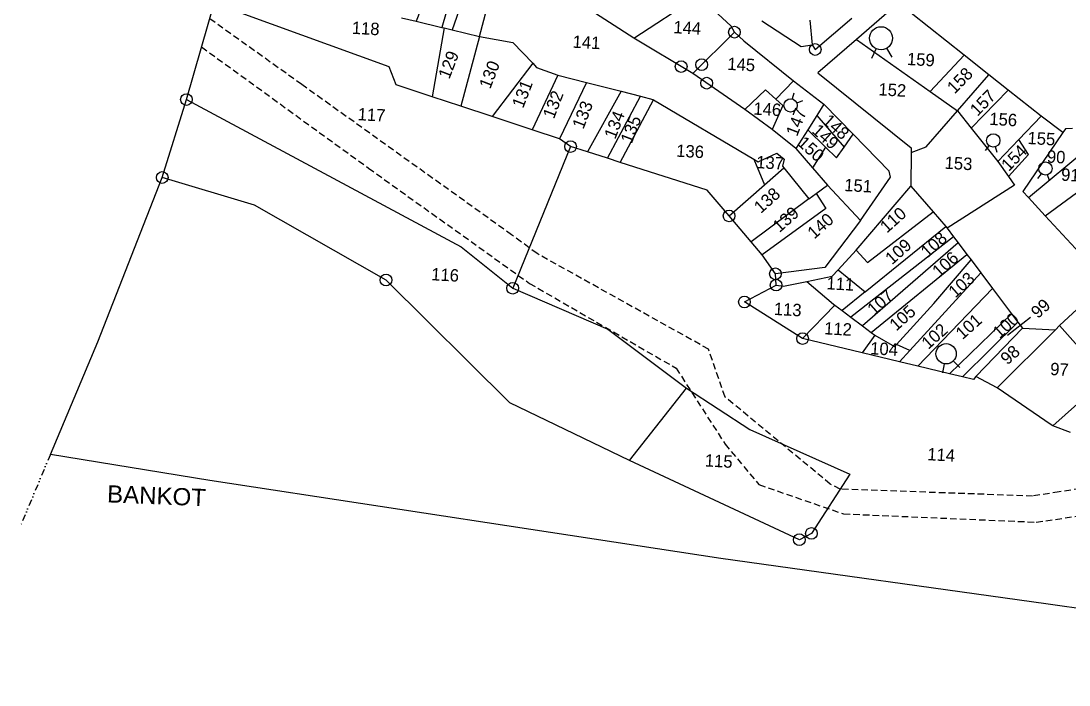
# Model space of a CAD drawing. Header units: metres. Extents: x 291643 to 293224, y 1990052 to 1993088.
# Drawn here: x 291643 to 292454, y 1990065 to 1990580 of the extents above; entities that cross this region are included whole.
import ezdxf
from ezdxf.enums import TextEntityAlignment as Align

# ---------------------------------------------------------------- set-up
doc = ezdxf.new("R2010")
doc.units = ezdxf.units.M
doc.header["$MEASUREMENT"] = 0
doc.linetypes.add('DASHED', pattern=[0.75, 0.5, -0.25])
doc.linetypes.add('DIVIDE', pattern=[1.25, 0.5, -0.25, 0, -0.25, 0, -0.25])
for name, color, linetype in [('LINE_CARTTRACK', 2, 'DASHED'), ('POLY_PARCEL', 6, 'Continuous'), ('POLY_ROAD', 30, 'Continuous'), ('TEXT_MAPOUT', 7, 'Continuous'), ('TEXT_PARCEL', 7, 'Continuous'), ('V_BOUND_LINE', 7, 'Continuous'), ('V_DIVIDE_LINE', 7, 'DIVIDE')]:
    doc.layers.add(name, color=color, linetype=linetype)
doc.styles.get("Standard").update_dxf_attribs({"font": 'arial.ttf'})
doc.styles.add('TEXT_MAP', font='')
doc.styles.get('TEXT_MAP').set_extended_font_data('Kruti Dev 050')
doc.dimstyles.get("Standard").update_dxf_attribs({"dimtxt": 0.18, "dimasz": 0.18, "dimexe": 0.18, "dimexo": 0.0625, "dimgap": 0.09, "dimtad": 0, "dimtih": 1, "dimtoh": 1, "dimdec": 4, "dimzin": 0, "dimdsep": 46, "dimtxsty": 'Standard', "dimcen": 0.09, "dimadec": 0, "dimazin": 0, "dimtfac": 1, "dimtdec": 4, "dimtofl": 0, "dimtmove": 0, "dimatfit": 3, "dimfxl": 1, "dimtolj": 1, "dimtzin": 0, "dimarcsym": 0})

msp = doc.modelspace()

# ---------------------------------------------------------------- linework, layer by layer
for points in [[(292301.3, 1990550.75), (292304.68, 1990558.15)], [(292316.95, 1990551.52), (292312.86, 1990558.55)], [(292240.92, 1990523.76), (292239.72, 1990519.22)], [(292247.64, 1990517.67), (292243.22, 1990516.03)], [(292389.28, 1990479.23), (292392.12, 1990482.99)], [(292398.22, 1990477.72), (292396.79, 1990482.2)], [(292429.63, 1990457.52), (292432.46, 1990461.28)], [(292438.57, 1990456.01), (292437.13, 1990460.49)], [(292356.09, 1990307.13), (292357.35, 1990314.19)], [(292369.29, 1990311.24), (292364.24, 1990316.34)]]:
    msp.add_lwpolyline(points)
for centre, radius in [((292194.96, 1990570.92), 4.53), ((292308.38, 1990566.24), 8.89), ((292257.48, 1990557.5), 4.53), ((292153.75, 1990544.27), 4.53), ((292169.57, 1990545.77), 4.53), ((292173.49, 1990531.45), 4.53), ((291771.01, 1990518.78), 4.53), ((292238.4, 1990514.24), 5.15), ((292068.16, 1990482.38), 4.53), ((292395.21, 1990487.1), 5.15), ((292435.56, 1990465.39), 5.15), ((291752.26, 1990458.41), 4.53), ((292190.8, 1990428.67), 4.53), ((291925.43, 1990379.03), 4.53), ((292226.69, 1990383.81), 4.53), ((292023.42, 1990372.67), 4.53), ((292227.2, 1990375.07), 4.53), ((292202.67, 1990362.05), 4.53), ((292247.66, 1990333.71), 4.53), ((292358.72, 1990321.92), 7.84), ((292254.5, 1990182.83), 4.53), ((292245.17, 1990177.99), 4.53)]:
    msp.add_circle(centre, radius)
at = {"layer": 'LINE_CARTTRACK', "ltscale": 10}
for p, q in [((291860.24, 1990530.32), (291789.08, 1990581.33)), ((291782.76, 1990559.45), (291911.9, 1990465.64)), ((292022.61, 1990414.07), (291860.24, 1990530.32)), ((291911.9, 1990465.64), (292036.43, 1990376.44)), ((292042.21, 1990399.52), (292022.61, 1990414.07)), ((292174.86, 1990325.51), (292042.21, 1990399.52)), ((292036.43, 1990376.44), (292149.82, 1990310.77)), ((292187.71, 1990288.43), (292174.86, 1990325.51)), ((292149.82, 1990310.77), (292187.74, 1990251.99)), ((292269.12, 1990221.08), (292187.71, 1990288.43)), ((292187.74, 1990251.99), (292213.87, 1990220.63)), ((292566.64, 1990232.17), (292446.08, 1990215.07)), ((292213.87, 1990220.63), (292279.37, 1990198.01)), ((292276.75, 1990217.16), (292269.12, 1990221.08)), ((292425.56, 1990211.75), (292276.75, 1990217.16)), ((292446.08, 1990215.07), (292425.56, 1990211.75)), ((292428.5, 1990191.58), (292558.64, 1990210.62)), ((292279.37, 1990198.01), (292428.5, 1990191.58))]:
    msp.add_line(p, q, dxfattribs=at)
at = {"layer": 'POLY_PARCEL'}
for p, q in [((291969.83, 1990632.71), (291948.66, 1990579.34)), ((291992.85, 1990619.01), (291976.61, 1990572.66)), ((291979.41, 1990612.4), (291968.69, 1990574.56)), ((291997.68, 1990567.63), (292010.27, 1990614.7)), ((292117.04, 1990566.4), (292075.96, 1990592.84)), ((292117.04, 1990566.4), (292167.2, 1990599.08)), ((291927.96, 1990544.09), (291813.32, 1990585.74)), ((292372.63, 1990553.06), (292331.59, 1990585.64)), ((291937.36, 1990582.04), (291948.66, 1990579.34)), ((291948.66, 1990579.34), (291968.69, 1990574.56)), ((292253.2, 1990580.17), (292255, 1990560.99)), ((291970.35, 1990574.16), (291961.2, 1990520.83)), ((291968.69, 1990574.56), (291970.35, 1990574.16)), ((291970.35, 1990574.16), (291976.61, 1990572.66)), ((291976.61, 1990572.66), (291997.68, 1990567.63)), ((292162.64, 1990538.91), (292194.96, 1990570.92)), ((291997.68, 1990567.63), (291983.18, 1990513.59)), ((291997.68, 1990567.63), (292023.56, 1990562.81)), ((292023.56, 1990562.81), (292038.93, 1990546.8)), ((292162.64, 1990538.91), (292117.04, 1990566.4)), ((292289.43, 1990565.35), (292346.46, 1990524.93)), ((292346.46, 1990524.93), (292372.63, 1990553.06)), ((292391.73, 1990537.89), (292372.63, 1990553.06)), ((291933.21, 1990530.06), (291927.96, 1990544.09)), ((292038.93, 1990546.8), (292007.54, 1990505.56)), ((292038.93, 1990546.8), (292041.92, 1990543.68)), ((292041.92, 1990543.68), (292058.35, 1990537.73)), ((292058.35, 1990537.73), (292038.54, 1990495.35)), ((292058.35, 1990537.73), (292080.4, 1990532.08)), ((292202.98, 1990511.16), (292162.64, 1990538.91)), ((292367.48, 1990510.04), (292391.73, 1990537.89)), ((292406.78, 1990525.94), (292391.73, 1990537.89)), ((291961.2, 1990520.83), (291933.21, 1990530.06)), ((292080.4, 1990532.08), (292059.59, 1990488.41)), ((292080.4, 1990532.08), (292107.42, 1990525.15)), ((292226.86, 1990519.15), (292240.76, 1990533.15)), ((291983.18, 1990513.59), (291961.2, 1990520.83)), ((292107.42, 1990525.15), (292081.18, 1990478.22)), ((292096.64, 1990473.28), (292122.36, 1990521.32)), ((292107.42, 1990525.15), (292122.36, 1990521.32)), ((292122.36, 1990521.32), (292131.73, 1990518.92)), ((292202.98, 1990511.16), (292218.92, 1990526.35)), ((292218.92, 1990526.35), (292226.86, 1990519.15)), ((292226.86, 1990519.15), (292232.32, 1990514.2)), ((292346.46, 1990524.93), (292367.48, 1990510.04)), ((292378.16, 1990496.61), (292406.78, 1990525.94)), ((292432.15, 1990505.8), (292406.78, 1990525.94)), ((291771.01, 1990518.78), (291983.42, 1990404.83)), ((292007.54, 1990505.56), (291983.18, 1990513.59)), ((292106.62, 1990470.09), (292132.41, 1990518.52)), ((292131.73, 1990518.92), (292132.41, 1990518.52)), ((292132.41, 1990518.52), (292210.08, 1990472.53)), ((292224.22, 1990495.56), (292202.98, 1990511.16)), ((292232.32, 1990514.2), (292224.22, 1990495.56)), ((292264.21, 1990515.08), (292258.77, 1990506.49)), ((292038.54, 1990495.35), (292007.54, 1990505.56)), ((292258.77, 1990506.49), (292251.73, 1990495.37)), ((292258.77, 1990506.49), (292279.75, 1990481.84)), ((292343.18, 1990482.13), (292367.48, 1990510.04)), ((292367.48, 1990510.04), (292378.16, 1990496.61)), ((292432.15, 1990505.8), (292415.05, 1990487.95)), ((292449.07, 1990493.13), (292432.15, 1990505.8)), ((292059.59, 1990488.41), (292038.54, 1990495.35)), ((292242.5, 1990480.79), (292224.22, 1990495.56)), ((292251.73, 1990495.37), (292242.5, 1990480.79)), ((292251.73, 1990495.37), (292265.41, 1990481.99)), ((292378.16, 1990496.61), (292398.66, 1990470.84)), ((292451.04, 1990496.03), (292449.07, 1990493.13)), ((292456.5, 1990496.34), (292451.04, 1990496.03)), ((292068.16, 1990482.38), (292059.59, 1990488.41)), ((292279.75, 1990481.84), (292286.84, 1990491.83)), ((292415.05, 1990487.95), (292398.66, 1990470.84)), ((292422.43, 1990476.2), (292415.05, 1990487.95)), ((292449.07, 1990493.13), (292418.14, 1990447.63)), ((292068.16, 1990482.38), (292023.42, 1990372.67)), ((292081.18, 1990478.22), (292068.16, 1990482.38)), ((292242.5, 1990480.79), (292255.34, 1990465.93)), ((292265.41, 1990481.99), (292255.34, 1990465.93)), ((292265.41, 1990481.99), (292273.94, 1990473.65)), ((292273.94, 1990473.65), (292279.75, 1990481.84)), ((292331.71, 1990477.71), (292343.18, 1990482.13)), ((292422.46, 1990442.93), (292469.68, 1990482.25)), ((292096.64, 1990473.28), (292081.18, 1990478.22)), ((292106.62, 1990470.09), (292096.64, 1990473.28)), ((292210.08, 1990472.53), (292218.2, 1990452.71)), ((292210.08, 1990472.53), (292213.3, 1990470.62)), ((292213.3, 1990470.62), (292227.75, 1990477.18)), ((292227.75, 1990477.18), (292233.52, 1990472.5)), ((292233.52, 1990472.5), (292232.22, 1990467.21)), ((292398.66, 1990470.84), (292406.97, 1990459.06)), ((292406.97, 1990459.06), (292422.43, 1990476.2)), ((292173.87, 1990448.6), (292106.62, 1990470.09)), ((292218.2, 1990452.71), (292233.26, 1990465.91)), ((292232.22, 1990467.21), (292233.26, 1990465.91)), ((292233.26, 1990465.91), (292252.58, 1990441.94)), ((292255.34, 1990465.93), (292266.92, 1990452.52)), ((292435.45, 1990428.82), (292485.19, 1990465.65)), ((291823.59, 1990436.88), (291752.26, 1990458.41)), ((292406.97, 1990459.06), (292411.7, 1990452.35)), ((292190.8, 1990428.67), (292173.87, 1990448.6)), ((292190.8, 1990428.67), (292218.2, 1990452.71)), ((292258.17, 1990446.06), (292266.92, 1990452.52)), ((292266.92, 1990452.52), (292292.43, 1990425.12)), ((292331.49, 1990451.72), (292348.64, 1990431.85)), ((292411.7, 1990452.35), (292359.49, 1990419.12)), ((292418.14, 1990447.63), (292422.46, 1990442.93)), ((292252.58, 1990441.94), (292207.95, 1990408.47)), ((292252.58, 1990441.94), (292258.17, 1990446.06)), ((292258.17, 1990446.06), (292265.57, 1990434.5)), ((292422.46, 1990442.93), (292435.45, 1990428.82)), ((291925.43, 1990379.03), (291823.59, 1990436.88)), ((292265.57, 1990434.5), (292216.3, 1990398.63)), ((292297.98, 1990392.64), (292348.64, 1990431.85)), ((292348.64, 1990431.85), (292358.55, 1990420.37)), ((292207.95, 1990408.47), (292190.8, 1990428.67)), ((292435.45, 1990428.82), (292482.7, 1990377.48)), ((292296.03, 1990369.96), (292358.55, 1990420.37)), ((292358.55, 1990420.37), (292359.49, 1990419.12)), ((292359.49, 1990419.12), (292364.52, 1990412.43)), ((292216.3, 1990398.63), (292207.95, 1990408.47)), ((292364.52, 1990412.43), (292284.89, 1990350.36)), ((292367.97, 1990407.85), (292294.02, 1990343.51)), ((292364.52, 1990412.43), (292367.97, 1990407.85)), ((292367.97, 1990407.85), (292374.83, 1990398.74)), ((291983.42, 1990404.83), (292023.42, 1990372.67)), ((292226.69, 1990383.81), (292216.3, 1990398.63)), ((292289.13, 1990402.18), (292297.98, 1990392.64)), ((292300.7, 1990338.49), (292374.83, 1990398.74)), ((292374.83, 1990398.74), (292377.97, 1990394.57)), ((292349.15, 1990360.93), (292377.97, 1990394.57)), ((292377.97, 1990394.57), (292385.44, 1990384.64)), ((292275.08, 1990387), (292296.03, 1990369.96)), ((292330.67, 1990324.45), (292385.44, 1990384.64)), ((292385.44, 1990384.64), (292394.66, 1990372.38)), ((292021.29, 1990283.83), (291925.43, 1990379.03)), ((292202.67, 1990362.05), (292227.2, 1990375.07)), ((292250.95, 1990377.99), (292271.68, 1990360.28)), ((292023.42, 1990372.67), (292097.06, 1990341.04)), ((292296.03, 1990369.96), (292278.21, 1990355.38)), ((292394.66, 1990372.38), (292336.95, 1990312.32)), ((292394.66, 1990372.38), (292409.39, 1990352.81)), ((292247.66, 1990333.71), (292202.67, 1990362.05)), ((292272.57, 1990359.61), (292247.66, 1990333.71)), ((292271.68, 1990360.28), (292272.57, 1990359.61)), ((292272.57, 1990359.61), (292278.21, 1990355.38)), ((292320.32, 1990329.17), (292349.15, 1990360.93)), ((292278.21, 1990355.38), (292284.89, 1990350.36)), ((292284.89, 1990350.36), (292294.02, 1990343.51)), ((292361.26, 1990306.49), (292409.39, 1990352.81)), ((292409.39, 1990352.81), (292414.24, 1990346.37)), ((292460.19, 1990356.53), (292446.41, 1990343.71)), ((292097.06, 1990341.04), (292157.84, 1990295.39)), ((292294.02, 1990343.51), (292300.7, 1990338.49)), ((292414.24, 1990346.37), (292371.48, 1990304.05)), ((292417.79, 1990341.64), (292381.64, 1990304.29)), ((292414.24, 1990346.37), (292417.79, 1990341.64)), ((292417.79, 1990341.64), (292443.21, 1990340.54)), ((292443.21, 1990340.54), (292446.41, 1990343.71)), ((292446.41, 1990343.71), (292460.95, 1990327.61)), ((292293.66, 1990322.69), (292247.66, 1990333.71)), ((292303.52, 1990336.37), (292293.66, 1990322.69)), ((292300.7, 1990338.49), (292303.52, 1990336.37)), ((292303.52, 1990336.37), (292318.77, 1990327.47)), ((292443.21, 1990340.54), (292398.25, 1990295.64)), ((292318.77, 1990327.47), (292320.32, 1990329.17)), ((292330.67, 1990324.45), (292320.32, 1990329.17)), ((292322.72, 1990315.73), (292293.66, 1990322.69)), ((292322.72, 1990315.73), (292330.67, 1990324.45)), ((292336.95, 1990312.32), (292322.72, 1990315.73)), ((292361.26, 1990306.49), (292336.95, 1990312.32)), ((292371.48, 1990304.05), (292361.26, 1990306.49)), ((292379.84, 1990302.04), (292371.48, 1990304.05)), ((292381.64, 1990304.29), (292379.84, 1990302.04)), ((292398.25, 1990295.64), (292381.64, 1990304.29)), ((292482.84, 1990303.35), (292441.33, 1990266.26)), ((292113.87, 1990239.35), (292157.84, 1990295.39)), ((292157.84, 1990295.39), (292206.74, 1990263.25)), ((292439.87, 1990266.83), (292398.25, 1990295.64)), ((292113.87, 1990239.35), (292021.29, 1990283.83)), ((292206.74, 1990263.25), (292284.24, 1990228.72)), ((292441.33, 1990266.26), (292439.87, 1990266.83)), ((292454.96, 1990260.95), (292441.33, 1990266.26)), ((292245.17, 1990177.99), (292113.87, 1990239.35)), ((292284.24, 1990228.72), (292254.5, 1990182.83)), ((292254.5, 1990182.83), (292245.17, 1990177.99))]:
    msp.add_line(p, q, dxfattribs=at)
at = {"layer": 'POLY_ROAD'}
for p, q in [((292192.36, 1990575.55), (292167.2, 1990599.08)), ((292324.45, 1990595.76), (292289.43, 1990565.35)), ((292216.14, 1990579.68), (292246.55, 1990559.79)), ((292257.48, 1990557.5), (292285.67, 1990581.7)), ((292194.96, 1990570.92), (292192.36, 1990575.55)), ((292194.96, 1990570.92), (292202.28, 1990564.14)), ((292202.28, 1990564.14), (292240.76, 1990533.15)), ((292246.55, 1990559.79), (292255, 1990560.99)), ((292255, 1990560.99), (292257.48, 1990557.5)), ((292289.43, 1990565.35), (292259.59, 1990539.45)), ((292259.59, 1990539.45), (292331.74, 1990481.43)), ((292240.76, 1990533.15), (292264.21, 1990515.08)), ((292286.84, 1990491.83), (292264.21, 1990515.08)), ((292314.59, 1990463.32), (292286.84, 1990491.83)), ((292331.74, 1990481.43), (292331.71, 1990477.71)), ((292331.71, 1990477.71), (292331.49, 1990451.72)), ((292315.67, 1990458.57), (292314.59, 1990463.32)), ((292292.43, 1990425.12), (292315.67, 1990458.57)), ((292289.13, 1990402.18), (292331.49, 1990451.72)), ((292292.43, 1990425.12), (292264.9, 1990388.82)), ((292275.08, 1990387), (292289.13, 1990402.18)), ((292264.9, 1990388.82), (292226.69, 1990383.81)), ((292227.2, 1990375.07), (292226.69, 1990383.81)), ((292250.95, 1990377.99), (292270.57, 1990382.12)), ((292270.57, 1990382.12), (292275.08, 1990387)), ((292227.2, 1990375.07), (292232.91, 1990374.2)), ((292232.91, 1990374.2), (292250.95, 1990377.99))]:
    msp.add_line(p, q, dxfattribs=at)
at = {"layer": 'V_BOUND_LINE'}
for p, q in [((291771.01, 1990518.78), (291803.22, 1990630.26)), ((291752.26, 1990458.41), (291771.01, 1990518.78)), ((291702.51, 1990331.27), (291752.26, 1990458.41)), ((291665.73, 1990244.01), (291702.51, 1990331.27)), ((291789.08, 1990223.8), (291665.73, 1990244.01)), ((292184.45, 1990163.39), (291789.08, 1990223.8)), ((292435.73, 1990128.39), (292184.45, 1990163.39)), ((292882.51, 1990065.45), (292435.73, 1990128.39))]:
    msp.add_line(p, q, dxfattribs=at)
at = {"layer": 'V_DIVIDE_LINE', "ltscale": 10}
msp.add_line((291665.73, 1990244.01), (291642.99, 1990189.49), dxfattribs=at)

# ---------------------------------------------------------------- texts
at = {"layer": 'TEXT_MAPOUT'}
msp.add_text('BANKOT', height=13.317, rotation=357.73848, dxfattribs=at).set_placement((291709.42, 1990206.92))
at = {"layer": 'TEXT_PARCEL', "style": 'TEXT_MAP'}
for s, rotation, p in [('118', 356.76802, (291909.44, 1990569.07)), ('144', 356.76802, (292158.23, 1990569.56)), ('141', 356.76802, (292080.26, 1990558.31)), ('129', 68.88045, (291978.22, 1990543.98)), ('159', 356.76802, (292338.95, 1990544.93)), ('130', 68.88045, (292009.86, 1990536.38)), ('145', 356.76802, (292199.98, 1990541.17)), ('158', 45.56203, (292372.74, 1990530.22)), ('131', 68.88045, (292035.3, 1990521.43)), ('152', 356.76802, (292316.86, 1990521.44)), ('132', 68.88045, (292059.14, 1990513.22)), ('157', 45.56203, (292390.45, 1990512.96)), ('117', 356.76802, (291913.97, 1990502.2)), ('133', 68.88045, (292081.92, 1990505.26)), ('146', 356.76802, (292220.13, 1990506.5)), ('147', 68.88045, (292247.25, 1990499.61)), ('134', 68.88045, (292106.58, 1990497.51)), ('135', 68.88045, (292119.29, 1990493.99)), ('148', 318.12293, (292270.35, 1990494.1)), ('156', 356.76802, (292402.66, 1990498.57)), ('149', 318.12293, (292262.17, 1990486.53)), ('150', 318.12293, (292250.99, 1990477.01)), ('155', 356.76802, (292432.17, 1990483.76)), ('136', 356.76802, (292160.42, 1990473.93)), ('154', 45.56203, (292414.66, 1990470.3)), ('90', 356.76802, (292443.61, 1990469.58)), ('137', 356.76802, (292222.31, 1990465.06)), ('153', 356.76802, (292368.06, 1990464.61)), ('91', 356.76802, (292454.57, 1990455.59)), ('151', 356.76802, (292290.42, 1990447.32)), ('138', 41.75281, (292223.3, 1990437.22)), ('139', 41.75281, (292237.82, 1990422.47)), ('140', 41.75281, (292264.67, 1990417.38)), ('110', 41.75281, (292320.85, 1990422.02)), ('108', 41.75281, (292352.35, 1990402.94)), ('109', 41.75281, (292324.87, 1990397.54)), ('106', 41.75281, (292361.23, 1990387.69)), ('116', 356.76802, (291970.89, 1990378.28)), ('103', 41.75281, (292373.75, 1990371.8)), ('111', 356.76802, (292276.63, 1990371.29)), ('107', 41.75281, (292310.99, 1990358.27)), ('113', 356.76802, (292235.93, 1990351.43)), ('105', 41.75281, (292328.11, 1990346.2)), ('99', 41.75281, (292434.98, 1990353.46)), ('101', 41.75281, (292379.36, 1990339.57)), ('100', 41.75281, (292408.06, 1990340.26)), ('112', 356.76802, (292274.84, 1990336.42)), ('102', 41.75281, (292352.9, 1990332.01)), ('104', 356.76802, (292310.48, 1990320.95)), ('98', 41.75281, (292411.39, 1990317.56)), ('97', 356.76802, (292446.14, 1990305.1)), ('115', 356.76802, (292182.56, 1990234.13)), ('114', 356.76802, (292354.67, 1990238.96))]:
    msp.add_text(s, height=9.589, rotation=rotation, dxfattribs=at).set_placement(p, align=Align.CENTER)

# ---------------------------------------------------------------- leaders
msp.add_leader([(292423.93, 1990349.95), (292406.13, 1990336.18)], dimstyle='Standard', override={"dimtxt": 2.5, "dimasz": 2.5, "dimexe": 1.25, "dimexo": 0.625, "dimgap": 0.625, "dimtad": 1, "dimtih": 0, "dimtoh": 0, "dimzin": 8, "dimcen": 2.5, "dimtofl": 1})

doc.saveas('drawing.dxf')
